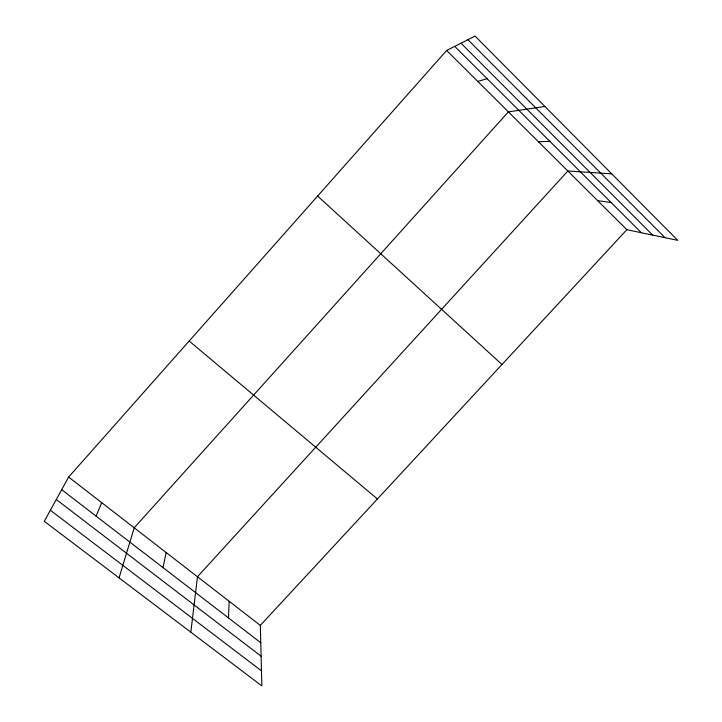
<?xml version="1.0" encoding="UTF-8"?>
<svg xmlns="http://www.w3.org/2000/svg" width="722" height="722" viewBox="0 0 722 722"><rect width="100%" height="100%" fill="white"/><g stroke="black" fill="none" stroke-linecap="round" stroke-linejoin="round"><path stroke-width="1.08" d="M228.468 617.915L229.181 601.309M190.834 632.174L197.467 576.761L567.862 171.015L611.742 173.84M163.028 567.6L166.123 552.51M119.049 577.871L134.211 527.818L508.405 111.874L544.884 106.459M96.107 516.149L101.721 502.674M68.635 477.071L44.277 521.302L261.842 685.9L260.335 625.405L626.849 229.695L677.723 240.345L475.076 36.1L446.647 50.45L68.635 477.071L260.335 625.405M477.82 81.46L487.061 78.68M538.413 141.729L549.866 141.377M597.635 200.635L611.164 202.575M50.369 510.237L261.463 670.846M56.28 499.507L261.102 656.199M61.686 489.678L260.768 642.751M189.173 341.028L377.425 498.983M317.626 196.059L501.98 364.511M446.647 50.45L626.849 229.695M454.716 46.379L641.371 232.728M461.015 43.194L652.661 235.101M467.928 39.71L665.007 237.682"/></g></svg>
